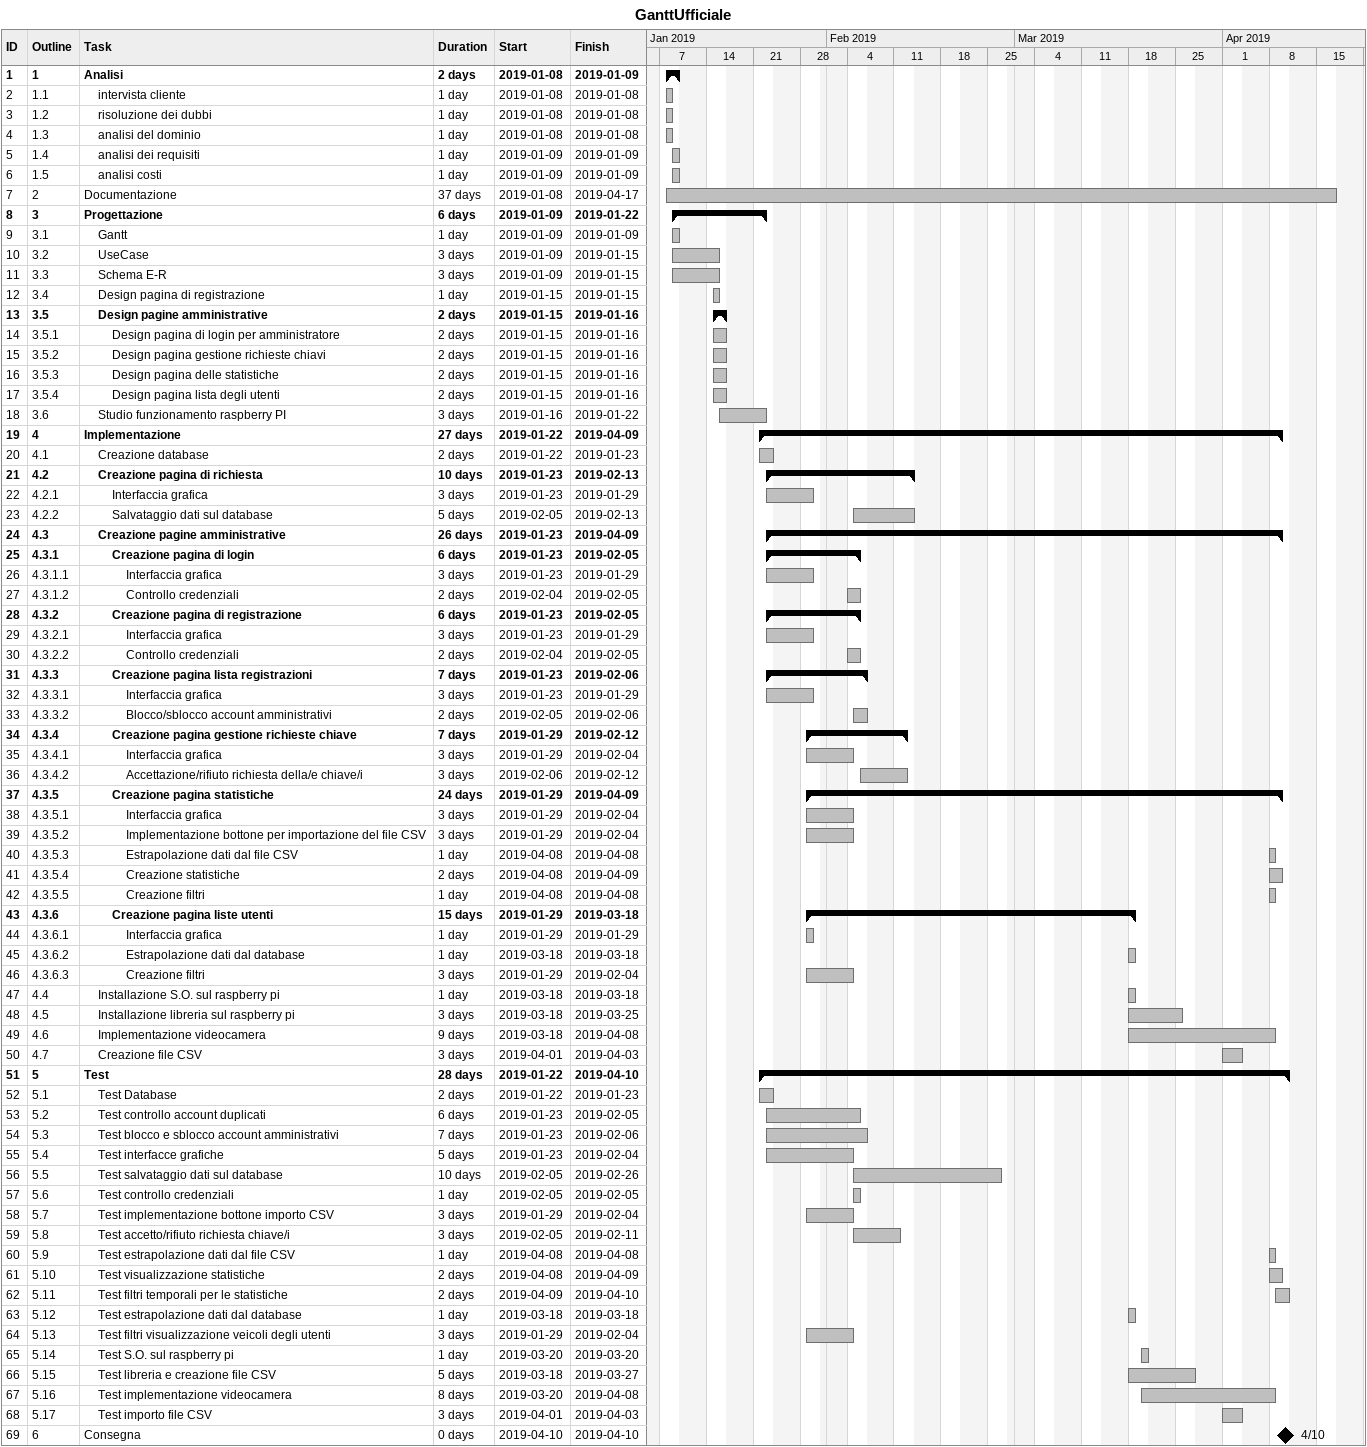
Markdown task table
GanttUfficiale

| ID | WBS | Task | Duration | Start | Finish |
|---|---|---|---|---|---|
| 1 | 1 | **Analisi** | 2d | 2019-01-08 | 2019-01-09 |
| 2 | 1.1 | intervista cliente | 1d | 2019-01-08 | 2019-01-08 |
| 3 | 1.2 | risoluzione dei dubbi | 1d | 2019-01-08 | 2019-01-08 |
| 4 | 1.3 | analisi del dominio | 1d | 2019-01-08 | 2019-01-08 |
| 5 | 1.4 | analisi dei requisiti | 1d | 2019-01-09 | 2019-01-09 |
| 6 | 1.5 | analisi costi | 1d | 2019-01-09 | 2019-01-09 |
| 7 | 2 | Documentazione | 37d | 2019-01-08 | 2019-04-17 |
| 8 | 3 | **Progettazione** | 6d | 2019-01-09 | 2019-01-22 |
| 9 | 3.1 | Gantt | 1d | 2019-01-09 | 2019-01-09 |
| 10 | 3.2 | UseCase | 3d | 2019-01-09 | 2019-01-15 |
| 11 | 3.3 | Schema E-R | 3d | 2019-01-09 | 2019-01-15 |
| 12 | 3.4 | Design pagina di registrazione | 1d | 2019-01-15 | 2019-01-15 |
| 13 | 3.5 | **Design pagine amministrative** | 2d | 2019-01-15 | 2019-01-16 |
| 14 | 3.5.1 | Design pagina di login per amministratore | 2d | 2019-01-15 | 2019-01-16 |
| 15 | 3.5.2 | Design pagina gestione richieste chiavi | 2d | 2019-01-15 | 2019-01-16 |
| 16 | 3.5.3 | Design pagina delle statistiche | 2d | 2019-01-15 | 2019-01-16 |
| 17 | 3.5.4 | Design pagina lista degli utenti | 2d | 2019-01-15 | 2019-01-16 |
| 18 | 3.6 | Studio funzionamento raspberry PI | 3d | 2019-01-16 | 2019-01-22 |
| 19 | 4 | **Implementazione** | 27d | 2019-01-22 | 2019-04-09 |
| 20 | 4.1 | Creazione database | 2d | 2019-01-22 | 2019-01-23 |
| 21 | 4.2 | **Creazione pagina di richiesta** | 10d | 2019-01-23 | 2019-02-13 |
| 22 | 4.2.1 | Interfaccia grafica | 3d | 2019-01-23 | 2019-01-29 |
| 23 | 4.2.2 | Salvataggio dati sul database | 5d | 2019-02-05 | 2019-02-13 |
| 24 | 4.3 | **Creazione pagine amministrative** | 26d | 2019-01-23 | 2019-04-09 |
| 25 | 4.3.1 | **Creazione pagina di login** | 6d | 2019-01-23 | 2019-02-05 |
| 26 | 4.3.1.1 | Interfaccia grafica | 3d | 2019-01-23 | 2019-01-29 |
| 27 | 4.3.1.2 | Controllo credenziali | 2d | 2019-02-04 | 2019-02-05 |
| 28 | 4.3.2 | **Creazione pagina di registrazione** | 6d | 2019-01-23 | 2019-02-05 |
| 29 | 4.3.2.1 | Interfaccia grafica | 3d | 2019-01-23 | 2019-01-29 |
| 30 | 4.3.2.2 | Controllo credenziali | 2d | 2019-02-04 | 2019-02-05 |
| 31 | 4.3.3 | **Creazione pagina lista registrazioni** | 7d | 2019-01-23 | 2019-02-06 |
| 32 | 4.3.3.1 | Interfaccia grafica | 3d | 2019-01-23 | 2019-01-29 |
| 33 | 4.3.3.2 | Blocco/sblocco account amministrativi | 2d | 2019-02-05 | 2019-02-06 |
| 34 | 4.3.4 | **Creazione pagina gestione richieste chiave** | 7d | 2019-01-29 | 2019-02-12 |
| 35 | 4.3.4.1 | Interfaccia grafica | 3d | 2019-01-29 | 2019-02-04 |
| 36 | 4.3.4.2 | Accettazione/rifiuto richiesta della/e chiave/i | 3d | 2019-02-06 | 2019-02-12 |
| 37 | 4.3.5 | **Creazione pagina statistiche** | 24d | 2019-01-29 | 2019-04-09 |
| 38 | 4.3.5.1 | Interfaccia grafica | 3d | 2019-01-29 | 2019-02-04 |
| 39 | 4.3.5.2 | Implementazione bottone per importazione del file CSV | 3d | 2019-01-29 | 2019-02-04 |
| 40 | 4.3.5.3 | Estrapolazione dati dal file CSV | 1d | 2019-04-08 | 2019-04-08 |
| 41 | 4.3.5.4 | Creazione statistiche | 2d | 2019-04-08 | 2019-04-09 |
| 42 | 4.3.5.5 | Creazione filtri | 1d | 2019-04-08 | 2019-04-08 |
| 43 | 4.3.6 | **Creazione pagina liste utenti** | 15d | 2019-01-29 | 2019-03-18 |
| 44 | 4.3.6.1 | Interfaccia grafica | 1d | 2019-01-29 | 2019-01-29 |
| 45 | 4.3.6.2 | Estrapolazione dati dal database | 1d | 2019-03-18 | 2019-03-18 |
| 46 | 4.3.6.3 | Creazione filtri | 3d | 2019-01-29 | 2019-02-04 |
| 47 | 4.4 | Installazione S.O. sul raspberry pi | 1d | 2019-03-18 | 2019-03-18 |
| 48 | 4.5 | Installazione libreria sul raspberry pi | 3d | 2019-03-18 | 2019-03-25 |
| 49 | 4.6 | Implementazione videocamera | 9d | 2019-03-18 | 2019-04-08 |
| 50 | 4.7 | Creazione file CSV | 3d | 2019-04-01 | 2019-04-03 |
| 51 | 5 | **Test** | 28d | 2019-01-22 | 2019-04-10 |
| 52 | 5.1 | Test Database | 2d | 2019-01-22 | 2019-01-23 |
| 53 | 5.2 | Test controllo account duplicati | 6d | 2019-01-23 | 2019-02-05 |
| 54 | 5.3 | Test blocco e sblocco account amministrativi | 7d | 2019-01-23 | 2019-02-06 |
| 55 | 5.4 | Test interfacce grafiche | 5d | 2019-01-23 | 2019-02-04 |
| 56 | 5.5 | Test salvataggio dati sul database | 10d | 2019-02-05 | 2019-02-26 |
| 57 | 5.6 | Test controllo credenziali | 1d | 2019-02-05 | 2019-02-05 |
| 58 | 5.7 | Test implementazione bottone importo CSV | 3d | 2019-01-29 | 2019-02-04 |
| 59 | 5.8 | Test accetto/rifiuto richiesta chiave/i | 3d | 2019-02-05 | 2019-02-11 |
| 60 | 5.9 | Test estrapolazione dati dal file CSV | 1d | 2019-04-08 | 2019-04-08 |
| 61 | 5.10 | Test visualizzazione statistiche | 2d | 2019-04-08 | 2019-04-09 |
| 62 | 5.11 | Test filtri temporali per le statistiche | 2d | 2019-04-09 | 2019-04-10 |
| 63 | 5.12 | Test estrapolazione dati dal database | 1d | 2019-03-18 | 2019-03-18 |
| 64 | 5.13 | Test filtri visualizzazione veicoli degli utenti | 3d | 2019-01-29 | 2019-02-04 |
| 65 | 5.14 | Test S.O. sul raspberry pi | 1d | 2019-03-20 | 2019-03-20 |
| 66 | 5.15 | Test libreria e creazione file CSV | 5d | 2019-03-18 | 2019-03-27 |
| 67 | 5.16 | Test implementazione videocamera | 8d | 2019-03-20 | 2019-04-08 |
| 68 | 5.17 | Test importo file CSV | 3d | 2019-04-01 | 2019-04-03 |
| 69 | 6 | Consegna | 0d | 2019-04-10 | 2019-04-10 |
